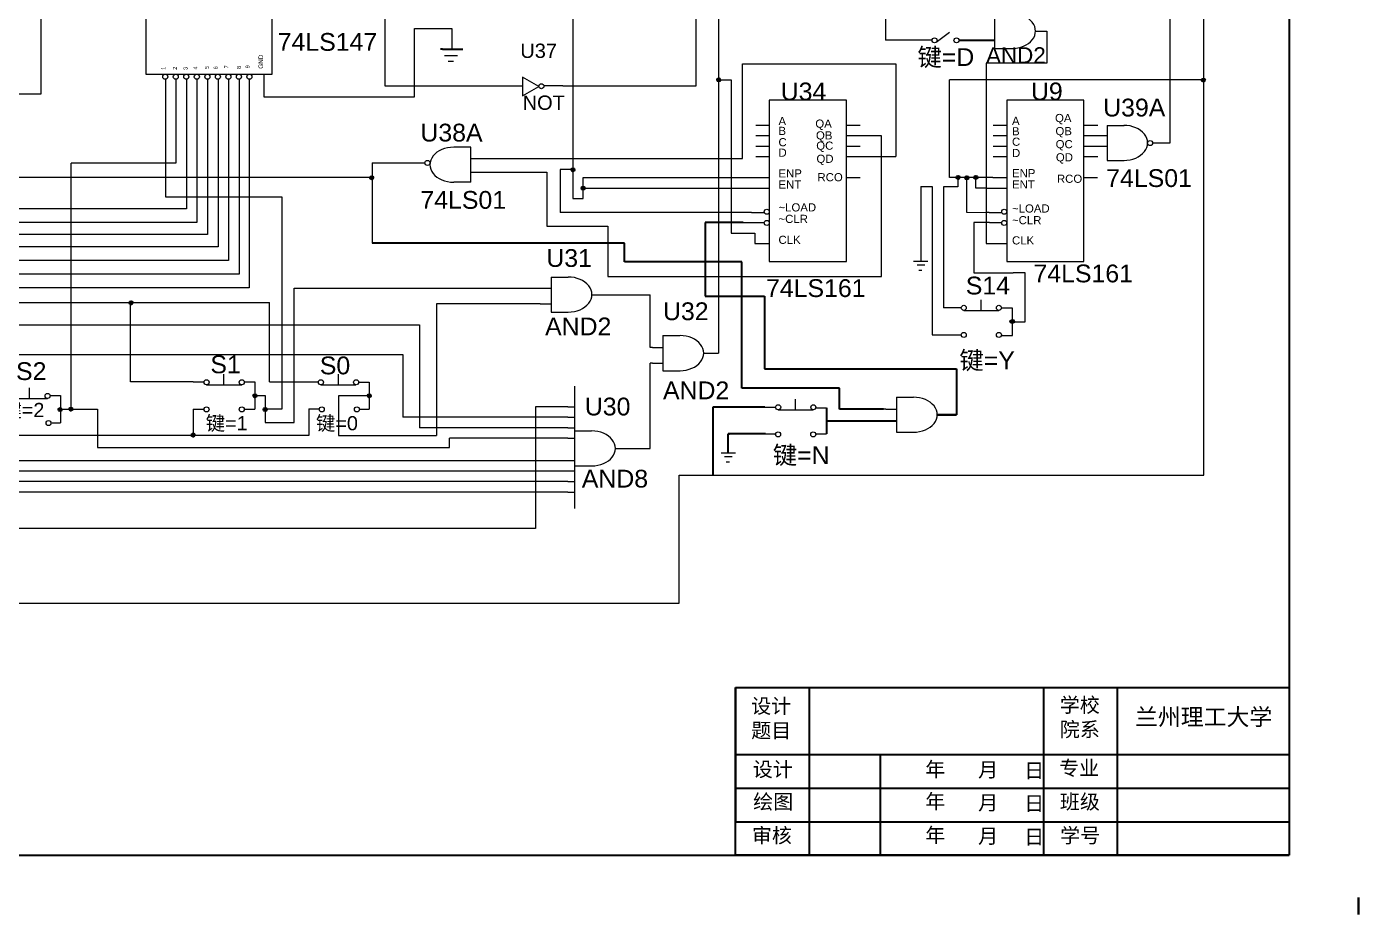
# Model space of a CAD drawing. Header units: millimetres. Extents: x 5948 to 13023, y 3837 to 8428.
# Drawn here: x 6211.2 to 6528.8, y 3836.8 to 4048.5 of the extents above; entities that cross this region are included whole.
import ezdxf

# ---------------------------------------------------------------- set-up
doc = ezdxf.new("R2010")
doc.units = ezdxf.units.MM
doc.styles.get("Standard").update_dxf_attribs({"font": 'arial.ttf'})
pattern_1 = [(0, (372.463, -214.426), (0, 6.985), [5.08, -1.905]), (90, (372.463, -214.426), (-6.985, 4e-16), [5.08, -1.905])]
pattern_2 = [(0, (389.078, -188.8114), (0, 6.985), [5.08, -1.905]), (90, (389.078, -188.8114), (-6.985, 4e-16), [5.08, -1.905])]
pattern_3 = [(0, (404.213, -220.281), (0, 6.985), [5.08, -1.905]), (90, (404.213, -220.281), (-6.985, 4e-16), [5.08, -1.905])]
pattern_4 = [(0, (418.69, -211.075), (0, 6.985), [5.08, -1.905]), (90, (418.69, -211.075), (-6.985, 4e-16), [5.08, -1.905])]
pattern_5 = [(0, (445.839, -211.184), (0, 6.985), [5.08, -1.905]), (90, (445.839, -211.184), (-6.985, 4e-16), [5.08, -1.905])]
pattern_6 = [(0, (421.143, -214.3285), (0, 6.985), [5.08, -1.905]), (90, (421.143, -214.3285), (-6.985, 4e-16), [5.08, -1.905])]
pattern_7 = [(0, (374.8345, -214.178), (0, 6.985), [5.08, -1.905]), (90, (374.8345, -214.178), (-6.985, 4e-16), [5.08, -1.905])]
pattern_8 = [(0, (529.3136, -135.626), (0, 6.985), [5.08, -1.905]), (90, (529.3136, -135.626), (-6.985, 4e-16), [5.08, -1.905])]
pattern_9 = [(0, (446.603, -159.07), (0, 6.985), [5.08, -1.905]), (90, (446.603, -159.07), (-6.985, 4e-16), [5.08, -1.905])]
pattern_10 = [(0, (494.514, -156.9726), (0, 6.985), [5.08, -1.905]), (90, (494.514, -156.9726), (-6.985, 4e-16), [5.08, -1.905])]
pattern_11 = [(0, (496.99, -161.643), (0, 6.985), [5.08, -1.905]), (90, (496.99, -161.643), (-6.985, 4e-16), [5.08, -1.905])]
pattern_12 = [(0, (586.42, -159.0386), (0, 6.985), [5.08, -1.905]), (90, (586.42, -159.0386), (-6.985, 4e-16), [5.08, -1.905])]
pattern_13 = [(0, (588.5944, -158.944), (0, 6.985), [5.08, -1.905]), (90, (588.5944, -158.944), (-6.985, 4e-16), [5.08, -1.905])]
pattern_14 = [(0, (590.579, -159.133), (0, 6.985), [5.08, -1.905]), (90, (590.579, -159.133), (-6.985, 4e-16), [5.08, -1.905])]
pattern_15 = [(0, (599.151, -193.384), (0, 6.985), [5.08, -1.905]), (90, (599.151, -193.384), (-6.985, 4e-16), [5.08, -1.905])]
pattern_16 = [(0, (644.883, -135.909), (0, 6.985), [5.08, -1.905]), (90, (644.883, -135.909), (-6.985, 4e-16), [5.08, -1.905])]

# ---------------------------------------------------------------- blocks, each defined once
blk = doc.blocks.new('*U175')
blk.add_circle((0, 0), 0.602)
blk = doc.blocks.new('*U176')
at = {"color": 0, "linetype": 'ByBlock', "lineweight": -2, "transparency": 16777216}
for p in [(0, 0), (2.508, 0), (5.016, 0), (7.524, 0), (10.032, 0), (12.54, 0), (15.048, 0), (17.556, 0), (20.064, 0)]:
    blk.add_blockref('*U175', p, dxfattribs=at)
blk = doc.blocks.new('*U177')
blk.add_line((0, 1.02), (0, -1.02))
blk = doc.blocks.new('*U178')
at = {"color": 0, "linetype": 'ByBlock', "lineweight": -2, "transparency": 16777216}
for p in [(0, 0), (2.508, 0), (5.016, 0), (7.524, 0)]:
    blk.add_blockref('*U177', p, dxfattribs=at)
blk = doc.blocks.new('*U179')
blk.add_line((0, 1.02), (0, -1.02))
blk = doc.blocks.new('*U180')
at = {"color": 0, "linetype": 'ByBlock', "lineweight": -2, "transparency": 16777216}
for p in [(0, 0), (2.508, 0), (5.016, 0), (7.524, 0)]:
    blk.add_blockref('*U179', p, dxfattribs=at)
blk = doc.blocks.new('*U187')
blk.add_line((-0.79, 0), (0.79, 0))
blk = doc.blocks.new('*U188')
at = {"color": 0, "linetype": 'ByBlock', "lineweight": -2, "transparency": 16777216}
for p in [(0, 7.524), (0, 5.016), (0, 2.508), (0, 0)]:
    blk.add_blockref('*U187', p, dxfattribs=at)
blk = doc.blocks.new('*U189')
blk.add_line((-0.79, 0), (0.79, 0))
blk = doc.blocks.new('*U190')
at = {"color": 0, "linetype": 'ByBlock', "lineweight": -2, "transparency": 16777216}
for p in [(0, 7.524), (0, 5.016), (0, 2.508), (0, 0)]:
    blk.add_blockref('*U189', p, dxfattribs=at)
blk = doc.blocks.new('*U191')
blk.add_line((-1.68, 0), (1.68, 0))
blk = doc.blocks.new('*U192')
at = {"color": 0, "linetype": 'ByBlock', "lineweight": -2, "transparency": 16777216}
for p in [(0, 7.524), (0, 5.016), (0, 2.508), (0, 0)]:
    blk.add_blockref('*U191', p, dxfattribs=at)
blk = doc.blocks.new('*U193')
blk.add_line((-1.68, 0), (1.68, 0))
blk = doc.blocks.new('*U194')
at = {"color": 0, "linetype": 'ByBlock', "lineweight": -2, "transparency": 16777216}
for p in [(0, 7.524), (0, 5.016), (0, 2.508), (0, 0)]:
    blk.add_blockref('*U193', p, dxfattribs=at)
blk = doc.blocks.new('*U195')
blk.add_line((-1.68, 0), (1.68, 0))
blk = doc.blocks.new('*U196')
at = {"color": 0, "linetype": 'ByBlock', "lineweight": -2, "transparency": 16777216}
for p in [(0, 7.524), (0, 5.016), (0, 2.508), (0, 0)]:
    blk.add_blockref('*U195', p, dxfattribs=at)
blk = doc.blocks.new('*U197')
blk.add_line((-1.68, 0), (1.68, 0))
blk = doc.blocks.new('*U198')
at = {"color": 0, "linetype": 'ByBlock', "lineweight": -2, "transparency": 16777216}
for p in [(0, 7.524), (0, 5.016), (0, 2.508), (0, 0)]:
    blk.add_blockref('*U197', p, dxfattribs=at)

msp = doc.modelspace()

# ---------------------------------------------------------------- hatches: boundary and pattern name
h = msp.add_hatch()
h.set_pattern_fill('ANGLE', color=256)
h.set_pattern_definition(pattern_8)
h.paths.add_polyline_path([(6376.63, 4035.95, 1), (6375.83, 4035.95, 1)])
h = msp.add_hatch()
h.set_pattern_fill('ANGLE', color=256)
h.set_pattern_definition(pattern_8)
h.paths.add_polyline_path([(6376.63, 4035.95, 1), (6375.83, 4035.95, 1)])
at = {"lineweight": 35}
h = msp.add_hatch(color=256, dxfattribs=at)
h.dxf.hatch_style = 1
h.paths.add_polyline_path([(6376.63, 4035.82, 1), (6375.83, 4035.82, 1)])
h = msp.add_hatch()
h.set_pattern_fill('ANGLE', color=256)
h.set_pattern_definition(pattern_16)
h.paths.add_polyline_path([(6492.2, 4035.67, 1), (6491.4, 4035.67, 1)])
h = msp.add_hatch()
h.set_pattern_fill('ANGLE', color=256)
h.set_pattern_definition(pattern_16)
h.paths.add_polyline_path([(6492.2, 4035.67, 1), (6491.4, 4035.67, 1)])
h = msp.add_hatch(color=256, dxfattribs=at)
h.dxf.hatch_style = 1
h.paths.add_polyline_path([(6492.21, 4035.78, 1), (6491.41, 4035.78, 1)])
h = msp.add_hatch()
h.set_pattern_fill('ANGLE', color=256)
h.set_pattern_definition(pattern_10)
h.paths.add_polyline_path([(6341.83, 4014.61, 1), (6341.03, 4014.61, 1)])
h = msp.add_hatch()
h.set_pattern_fill('ANGLE', color=256)
h.set_pattern_definition(pattern_10)
h.paths.add_polyline_path([(6341.83, 4014.61, 1), (6341.03, 4014.61, 1)])
h = msp.add_hatch(color=256, dxfattribs=at)
h.dxf.hatch_style = 1
h.paths.add_polyline_path([(6341.88, 4014.4, 1), (6341.08, 4014.4, 1)])
h = msp.add_hatch(color=256, dxfattribs=at)
h.dxf.hatch_style = 1
h.paths.add_polyline_path([(6293.89, 4012.49, 1), (6293.09, 4012.49, 1)])
h = msp.add_hatch()
h.set_pattern_fill('ANGLE', color=256)
h.set_pattern_definition(pattern_9)
h.paths.add_polyline_path([(6293.92, 4012.51, 1), (6293.12, 4012.51, 1)])
h = msp.add_hatch()
h.set_pattern_fill('ANGLE', color=256)
h.set_pattern_definition(pattern_9)
h.paths.add_polyline_path([(6293.92, 4012.51, 1), (6293.12, 4012.51, 1)])
h = msp.add_hatch(color=256, dxfattribs=at)
h.dxf.hatch_style = 1
h.paths.add_polyline_path([(6433.72, 4012.57, 1), (6432.92, 4012.57, 1)])
h = msp.add_hatch()
h.set_pattern_fill('ANGLE', color=256)
h.set_pattern_definition(pattern_12)
h.paths.add_polyline_path([(6433.74, 4012.54, 1), (6432.94, 4012.54, 1)])
h = msp.add_hatch()
h.set_pattern_fill('ANGLE', color=256)
h.set_pattern_definition(pattern_12)
h.paths.add_polyline_path([(6433.74, 4012.54, 1), (6432.94, 4012.54, 1)])
h = msp.add_hatch(color=256, dxfattribs=at)
h.dxf.hatch_style = 1
h.paths.add_polyline_path([(6435.81, 4012.48, 1), (6435.01, 4012.48, 1)])
h = msp.add_hatch()
h.set_pattern_fill('ANGLE', color=256)
h.set_pattern_definition(pattern_13)
h.paths.add_polyline_path([(6435.91, 4012.64, 1), (6435.11, 4012.64, 1)])
h = msp.add_hatch()
h.set_pattern_fill('ANGLE', color=256)
h.set_pattern_definition(pattern_13)
h.paths.add_polyline_path([(6435.91, 4012.64, 1), (6435.11, 4012.64, 1)])
h = msp.add_hatch()
h.set_pattern_fill('ANGLE', color=256)
h.set_pattern_definition(pattern_14)
h.paths.add_polyline_path([(6437.9, 4012.45, 1), (6437.1, 4012.45, 1)])
h = msp.add_hatch()
h.set_pattern_fill('ANGLE', color=256)
h.set_pattern_definition(pattern_14)
h.paths.add_polyline_path([(6437.9, 4012.45, 1), (6437.1, 4012.45, 1)])
h = msp.add_hatch(color=256, dxfattribs=at)
h.dxf.hatch_style = 1
h.paths.add_polyline_path([(6437.95, 4012.57, 1), (6437.15, 4012.57, 1)])
h = msp.add_hatch(color=256, dxfattribs=at)
h.dxf.hatch_style = 1
h.paths.add_polyline_path([(6344.3, 4010.01, 1), (6343.5, 4010.01, 1)])
h = msp.add_hatch()
h.set_pattern_fill('ANGLE', color=256)
h.set_pattern_definition(pattern_11)
h.paths.add_polyline_path([(6344.31, 4009.94, 1), (6343.51, 4009.94, 1)])
h = msp.add_hatch()
h.set_pattern_fill('ANGLE', color=256)
h.set_pattern_definition(pattern_11)
h.paths.add_polyline_path([(6344.31, 4009.94, 1), (6343.51, 4009.94, 1)])
h = msp.add_hatch()
h.set_pattern_fill('ANGLE', color=256)
h.set_pattern_definition(pattern_2)
h.paths.add_polyline_path([(6236.39, 3982.77, 1), (6235.59, 3982.77, 1)])
h = msp.add_hatch()
h.set_pattern_fill('ANGLE', color=256)
h.set_pattern_definition(pattern_2)
h.paths.add_polyline_path([(6236.39, 3982.77, 1), (6235.59, 3982.77, 1)])
h = msp.add_hatch(color=256, dxfattribs=at)
h.dxf.hatch_style = 1
h.paths.add_polyline_path([(6236.49, 3982.68, 1), (6235.69, 3982.68, 1)])
h = msp.add_hatch()
h.set_pattern_fill('ANGLE', color=256)
h.set_pattern_definition(pattern_15)
h.paths.add_polyline_path([(6446.47, 3978.2, 1), (6445.67, 3978.2, 1)])
h = msp.add_hatch()
h.set_pattern_fill('ANGLE', color=256)
h.set_pattern_definition(pattern_15)
h.paths.add_polyline_path([(6446.47, 3978.2, 1), (6445.67, 3978.2, 1)])
h = msp.add_hatch(color=256, dxfattribs=at)
h.dxf.hatch_style = 1
h.paths.add_polyline_path([(6446.72, 3978.24, 1), (6445.92, 3978.24, 1)])
h = msp.add_hatch()
h.set_pattern_fill('ANGLE', color=256)
h.set_pattern_definition(pattern_4)
h.paths.add_polyline_path([(6266.01, 3960.5, 1), (6265.21, 3960.5, 1)])
h = msp.add_hatch()
h.set_pattern_fill('ANGLE', color=256)
h.set_pattern_definition(pattern_4)
h.paths.add_polyline_path([(6266.01, 3960.5, 1), (6265.21, 3960.5, 1)])
h = msp.add_hatch(color=256, dxfattribs=at)
h.dxf.hatch_style = 1
h.paths.add_polyline_path([(6266.02, 3960.5, 1), (6265.22, 3960.5, 1)])
h = msp.add_hatch()
h.set_pattern_fill('ANGLE', color=256)
h.set_pattern_definition(pattern_5)
h.paths.add_polyline_path([(6293.16, 3960.39, 1), (6292.36, 3960.39, 1)])
h = msp.add_hatch()
h.set_pattern_fill('ANGLE', color=256)
h.set_pattern_definition(pattern_5)
h.paths.add_polyline_path([(6293.16, 3960.39, 1), (6292.36, 3960.39, 1)])
h = msp.add_hatch(color=256, dxfattribs=at)
h.dxf.hatch_style = 1
h.paths.add_polyline_path([(6293.29, 3960.49, 1), (6292.49, 3960.49, 1)])
h = msp.add_hatch(color=256, dxfattribs=at)
h.dxf.hatch_style = 1
h.paths.add_polyline_path([(6219.56, 3957.2, 1), (6218.76, 3957.2, 1)])
h = msp.add_hatch()
h.set_pattern_fill('ANGLE', color=256)
h.set_pattern_definition(pattern_1)
h.paths.add_polyline_path([(6219.78, 3957.15, 1), (6218.98, 3957.15, 1)])
h = msp.add_hatch()
h.set_pattern_fill('ANGLE', color=256)
h.set_pattern_definition(pattern_1)
h.paths.add_polyline_path([(6219.78, 3957.15, 1), (6218.98, 3957.15, 1)])
h = msp.add_hatch()
h.set_pattern_fill('ANGLE', color=256)
h.set_pattern_definition(pattern_7)
h.paths.add_polyline_path([(6222.15, 3957.4, 1), (6221.35, 3957.4, 1)])
h = msp.add_hatch()
h.set_pattern_fill('ANGLE', color=256)
h.set_pattern_definition(pattern_7)
h.paths.add_polyline_path([(6222.15, 3957.4, 1), (6221.35, 3957.4, 1)])
h = msp.add_hatch(color=256, dxfattribs=at)
h.dxf.hatch_style = 1
h.paths.add_polyline_path([(6222.15, 3957.32, 1), (6221.35, 3957.32, 1)])
h = msp.add_hatch()
h.set_pattern_fill('ANGLE', color=256)
h.set_pattern_definition(pattern_6)
h.paths.add_polyline_path([(6268.46, 3957.25, 1), (6267.66, 3957.25, 1)])
h = msp.add_hatch()
h.set_pattern_fill('ANGLE', color=256)
h.set_pattern_definition(pattern_6)
h.paths.add_polyline_path([(6268.46, 3957.25, 1), (6267.66, 3957.25, 1)])
h = msp.add_hatch(color=256, dxfattribs=at)
h.dxf.hatch_style = 1
h.paths.add_polyline_path([(6268.48, 3957.22, 1), (6267.68, 3957.22, 1)])
h = msp.add_hatch(color=256, dxfattribs=at)
h.dxf.hatch_style = 1
h.paths.add_polyline_path([(6251.28, 3951.14, 1), (6250.48, 3951.14, 1)])
h = msp.add_hatch()
h.set_pattern_fill('ANGLE', color=256)
h.set_pattern_definition(pattern_3)
h.paths.add_polyline_path([(6251.53, 3951.3, 1), (6250.73, 3951.3, 1)])
h = msp.add_hatch()
h.set_pattern_fill('ANGLE', color=256)
h.set_pattern_definition(pattern_3)
h.paths.add_polyline_path([(6251.53, 3951.3, 1), (6250.73, 3951.3, 1)])

# ---------------------------------------------------------------- linework, layer by layer
for p, q in [((6512.27, 4250.91), (6512.27, 3850.91)), ((6310.38, 4043.16), (6309.93, 4043.16)), ((6310.38, 4043.16), (6314.6, 4043.16)), ((6314.6, 4043.16), (6315.18, 4043.16)), ((6433.54, 4045.27), (6442.04, 4045.27)), ((6382.1, 4001.84), (6372.97, 4001.84)), ((6372.97, 4001.84), (6372.97, 3984.26)), ((6353.77, 3996.88), (6293.62, 3996.86)), ((6353.77, 3992.47), (6353.77, 3996.88)), ((6381.74, 3992.47), (6353.77, 3992.47)), ((6381.74, 3962.33), (6381.74, 3992.47)), ((6372.97, 3984.26), (6387.13, 3984.26)), ((6387.13, 3984.26), (6387.13, 3966.95)), ((6387.13, 3966.95), (6432.91, 3966.95)), ((6432.91, 3966.95), (6432.91, 3955.98)), ((6405.03, 3962.33), (6381.74, 3962.33)), ((6405.03, 3957.31), (6405.03, 3962.33)), ((6387.22, 3957.75), (6374.81, 3957.75)), ((6374.81, 3957.75), (6374.81, 3941.56)), ((6401.94, 3957.65), (6401.94, 3951.44)), ((6415.55, 3957.31), (6405.03, 3957.31)), ((6415.55, 3957.31), (6415.55, 3957.31)), ((6401.94, 3954.52), (6415.54, 3954.52)), ((6415.54, 3954.52), (6418.61, 3954.52)), ((6428.35, 3955.98), (6432.91, 3955.98)), ((6432.91, 3955.98), (6428.35, 3955.98)), ((6378.77, 3951.44), (6378.48, 3951.44)), ((6378.48, 3951.44), (6378.77, 3951.44)), ((6378.77, 3951.44), (6378.48, 3951.44)), ((6378.48, 3946.87), (6378.48, 3951.44)), ((6387.43, 3951.44), (6378.77, 3951.44)), ((6401.94, 3951.44), (6401.94, 3951.44)), ((6380.27, 3850.91), (6380.27, 3890.91)), ((6380.27, 3890.91), (6512.27, 3890.91)), ((6380.27, 3890.91), (6380.27, 3874.91)), ((6380.27, 3890.91), (6397.77, 3890.91)), ((6397.77, 3890.91), (6397.77, 3850.91)), ((6453.77, 3850.91), (6453.77, 3890.91)), ((6453.77, 3890.91), (6471.27, 3890.91)), ((6471.27, 3890.91), (6471.27, 3850.91)), ((6380.27, 3874.91), (6512.27, 3874.91)), ((6380.27, 3874.91), (6380.27, 3866.91)), ((6397.77, 3874.91), (6414.77, 3874.91)), ((6414.77, 3874.91), (6414.77, 3850.91)), ((6380.27, 3866.91), (6512.27, 3866.91)), ((6380.27, 3866.91), (6380.27, 3858.91)), ((6380.27, 3858.91), (6512.27, 3858.91)), ((5948.27, 3850.91), (6512.27, 3850.91)), ((6512.27, 3850.91), (6380.27, 3850.91)), ((6414.77, 3850.91), (6453.77, 3850.91)), ((6512.27, 3850.91), (6499.07, 3850.91)), ((6499.07, 3850.91), (6512.27, 3850.91)), ((6528.77, 3836.81), (6528.77, 3840.81)), ((6528.77, 3840.81), (6528.77, 3836.81)), ((6528.77, 3836.81), (6528.77, 3840.81)), ((6528.77, 3840.81), (6528.77, 3836.81)), ((6528.77, 3836.81), (6528.77, 3840.81)), ((6528.77, 3840.81), (6528.77, 3836.81))]:
    msp.add_line(p, q, dxfattribs=at)
for p, q in [((6376.16, 4102.53), (6376.16, 3970.66)), ((6214.68, 4032.53), (6214.68, 4087.5)), ((6491.89, 4035.88), (6491.89, 4080.04)), ((6341.44, 4069.87), (6341.44, 4047.49)), ((6370.82, 4034.45), (6370.82, 4062.11)), ((6416, 4062.98), (6416, 4045.27)), ((6296.64, 4059.44), (6296.64, 4034.45)), ((6483.81, 4056.02), (6483.81, 4020.76)), ((6442.04, 4051.67), (6442.04, 4043.31)), ((6303.68, 4043.62), (6303.68, 4048.07)), ((6303.68, 4048.07), (6312.63, 4048.07)), ((6312.63, 4048.07), (6312.63, 4048.07)), ((6312.63, 4048.07), (6312.63, 4043.17)), ((6341.44, 4047.49), (6341.44, 4007.51)), ((6428.09, 4044.8), (6431.26, 4047.24)), ((6451.78, 4047.49), (6454.48, 4047.49)), ((6454.48, 4047.49), (6454.48, 4039.8)), ((6303.68, 4031.76), (6303.68, 4043.62)), ((6424.41, 4045.27), (6416, 4045.27)), ((6427.12, 4045.27), (6424.41, 4045.27)), ((6442.04, 4043.31), (6446.09, 4043.31)), ((6310.86, 4041.64), (6313.96, 4041.64)), ((6311.7, 4040.31), (6312.98, 4040.31)), ((6381.92, 4017.06), (6381.92, 4039.68)), ((6381.92, 4039.68), (6418.45, 4039.68)), ((6418.45, 4039.68), (6418.45, 4017.54)), ((6454.48, 4039.8), (6439.98, 4039.8)), ((6439.98, 4039.8), (6439.98, 3996.79)), ((6267.73, 4036.97), (6267.73, 4033.12)), ((6244.34, 4035.99), (6244.34, 4033.48)), ((6244.34, 4033.48), (6244.34, 4007.97)), ((6246.8, 4033.96), (6246.8, 4015.94)), ((6249.3, 4033.96), (6249.3, 4005.07)), ((6251.81, 4033.96), (6251.81, 4001.86)), ((6254.33, 4033.94), (6254.33, 3998.94)), ((6256.84, 4033.94), (6256.84, 3995.98)), ((6259.35, 4033.94), (6259.35, 3992.73)), ((6261.86, 4033.94), (6261.86, 3989.5)), ((6264.28, 4035.89), (6264.28, 4033.63)), ((6264.28, 4033.63), (6264.28, 4031.76)), ((6296.64, 4034.45), (6329.48, 4034.45)), ((6339.06, 4034.45), (6334.53, 4034.45)), ((6339.06, 4034.45), (6365.18, 4034.45)), ((6365.18, 4034.45), (6370.82, 4034.45)), ((6376.16, 4035.82), (6379.18, 4035.82)), ((6379.18, 4035.82), (6379.18, 3999.29)), ((6431.27, 4018.3), (6431.27, 4035.88)), ((6431.34, 4035.88), (6431.27, 4035.88)), ((6491.89, 4035.88), (6431.34, 4035.88)), ((6491.89, 3941.56), (6491.89, 4035.88)), ((6191.85, 4032.53), (6214.68, 4032.53)), ((6264.28, 4032.7), (6264.28, 3986.25)), ((6267.73, 4033.12), (6267.73, 4031.76)), ((6267.73, 4031.76), (6303.68, 4031.76)), ((6468.87, 4024.99), (6468.87, 4016.63)), ((6468.87, 4024.99), (6472.92, 4024.99)), ((6415.09, 4022.53), (6409.99, 4022.53)), ((6415.09, 3988.91), (6415.09, 4022.53)), ((6466.62, 4022.55), (6468.87, 4022.55)), ((6483.81, 4020.76), (6479.7, 4020.78)), ((6317.11, 4019.79), (6313.06, 4019.79)), ((6317.11, 4011.43), (6317.11, 4019.79)), ((6409.99, 4017.54), (6418.45, 4017.54)), ((6431.27, 4012.53), (6431.27, 4018.3)), ((6466.62, 4020.05), (6468.87, 4020.05)), ((6221.79, 3957.28), (6221.79, 4015.94)), ((6246.8, 4015.94), (6221.79, 4015.94)), ((6293.62, 4016.02), (6293.62, 3999.18)), ((6293.62, 4016.02), (6306.12, 4016.02)), ((6317.28, 4017.06), (6319.79, 4017.06)), ((6319.79, 4017.06), (6376.42, 4017.06)), ((6341.44, 4014.49), (6338.46, 4014.49)), ((6338.46, 4014.49), (6338.46, 4004.38)), ((6376.42, 4017.06), (6381.92, 4017.06)), ((6468.87, 4016.63), (6472.92, 4016.63)), ((6203.87, 4012.6), (6249.3, 4012.6)), ((6249.3, 4012.6), (6293.62, 4012.6)), ((6317.11, 4011.43), (6313.06, 4011.43)), ((6317.28, 4013.85), (6319.79, 4013.85)), ((6319.79, 4013.85), (6335.22, 4013.85)), ((6335.22, 4013.85), (6335.22, 4000.94)), ((6343.95, 4007.51), (6343.95, 4012.53)), ((6343.95, 4012.53), (6375.37, 4012.53)), ((6375.37, 4012.53), (6384.35, 4012.53)), ((6384.35, 4012.53), (6384.94, 4012.53)), ((6384.94, 4012.53), (6388.29, 4012.53)), ((6406.62, 4012.53), (6409.96, 4012.53)), ((6433.68, 4012.53), (6431.27, 4012.53)), ((6433.26, 4012.53), (6433.26, 4010.36)), ((6441.57, 4012.53), (6433.68, 4012.53)), ((6435.36, 4012.53), (6435.36, 4004.26)), ((6437.59, 4010.02), (6437.59, 4012.53)), ((6439.98, 4013.94), (6439.98, 4010.02)), ((6441.57, 4012.53), (6444.92, 4012.53)), ((6463.25, 4012.53), (6466.59, 4012.53)), ((6244.34, 4007.97), (6272.03, 4007.97)), ((6272.03, 4007.97), (6272.03, 3957.3)), ((6343.95, 4010.02), (6376.38, 4010.02)), ((6376.38, 4010.02), (6384.12, 4010.02)), ((6384.12, 4010.02), (6384.94, 4010.02)), ((6384.94, 4010.02), (6388.29, 4010.02)), ((6424.41, 4010.39), (6427.14, 4010.39)), ((6424.41, 4010.39), (6424.41, 3992.61)), ((6427.14, 4010.39), (6427.14, 3986.81)), ((6433.26, 4010.36), (6429.87, 4010.36)), ((6429.87, 4010.36), (6429.87, 3989.37)), ((6439.98, 4010.02), (6437.59, 4010.02)), ((6439.98, 4010.02), (6441.57, 4010.02)), ((6441.57, 4010.02), (6444.92, 4010.02)), ((6236.88, 4005.07), (6188.3, 4005.07)), ((6249.3, 4005.07), (6236.88, 4005.07)), ((6341.44, 4007.51), (6343.95, 4007.51)), ((6251.81, 4001.86), (6160.91, 4001.86)), ((6338.46, 4004.38), (6338.46, 4004.22)), ((6384.08, 4004.22), (6338.46, 4004.22)), ((6382.1, 4001.84), (6384.15, 4001.84)), ((6384.08, 4004.22), (6387.1, 4004.22)), ((6384.15, 4001.84), (6387.09, 4001.84)), ((6435.36, 4004.26), (6440.71, 4004.22)), ((6440.78, 4001.84), (6437.11, 4001.84)), ((6437.11, 4001.84), (6437.11, 3989.82)), ((6440.71, 4004.22), (6439.98, 4004.22)), ((6440.71, 4004.22), (6443.74, 4004.22)), ((6440.78, 4001.84), (6443.72, 4001.84)), ((6254.33, 3998.94), (6135.62, 3998.94)), ((6293.62, 3999.18), (6293.62, 3996.86)), ((6335.22, 4000.94), (6349.81, 4000.94)), ((6349.81, 4000.94), (6349.81, 3996.86)), ((6379.18, 3999.29), (6384.88, 3999.29)), ((6384.88, 3999.29), (6384.87, 3996.79)), ((6256.84, 3995.98), (6126.9, 3995.98)), ((6349.81, 3996.86), (6349.81, 3988.91)), ((6384.87, 3996.79), (6388.24, 3996.79)), ((6439.98, 3996.79), (6441.5, 3996.79)), ((6441.5, 3996.79), (6444.87, 3996.79)), ((6259.35, 3992.73), (6076.77, 3992.73)), ((6422.7, 3992.6), (6426.11, 3992.6)), ((6261.86, 3989.5), (6050.14, 3989.5)), ((6336.25, 3988.82), (6336.25, 3980.46)), ((6336.25, 3988.82), (6340.3, 3988.82)), ((6349.81, 3988.91), (6415.09, 3988.91)), ((6423.53, 3991.71), (6425.38, 3991.71)), ((6423.92, 3990.48), (6424.68, 3990.48)), ((6429.87, 3989.37), (6429.87, 3981.47)), ((6437.11, 3989.82), (6446.48, 3989.82)), ((6449.29, 3989.82), (6446.48, 3989.82)), ((6449.29, 3978.16), (6449.29, 3989.82)), ((6264.28, 3986.25), (6018.41, 3986.25)), ((6275.01, 3954.09), (6275.01, 3986.15)), ((6275.01, 3986.15), (6333.66, 3986.15)), ((6333.66, 3986.15), (6333.74, 3986.15)), ((6333.74, 3986.15), (6336.24, 3986.15)), ((6427.14, 3986.81), (6427.14, 3975.04)), ((6021.51, 3982.75), (6250.11, 3982.75)), ((6235.95, 3963.79), (6235.95, 3982.75)), ((6250.11, 3982.75), (6268.67, 3982.75)), ((6268.26, 3982.75), (6269.09, 3982.75)), ((6269.09, 3963.79), (6269.09, 3982.75)), ((6333.62, 3982.46), (6308.95, 3982.46)), ((6308.95, 3982.46), (6308.95, 3951.03)), ((6333.62, 3982.46), (6336.13, 3982.46)), ((6345.99, 3984.57), (6348.5, 3984.57)), ((6348.5, 3984.57), (6359.88, 3984.57)), ((6359.88, 3971.99), (6359.88, 3984.57)), ((6438.71, 3983.37), (6438.71, 3980.87)), ((6336.25, 3980.46), (6340.3, 3980.46)), ((6434.07, 3981.47), (6429.87, 3981.47)), ((6434.68, 3980.87), (6443.04, 3980.87)), ((6443.68, 3981.44), (6446.19, 3981.44)), ((6446.19, 3981.44), (6446.19, 3974.88)), ((6081.04, 3977.45), (6298.09, 3977.45)), ((6298.09, 3977.45), (6304.92, 3977.45)), ((6304.92, 3977.45), (6304.92, 3952.86)), ((6446.19, 3978.16), (6449.29, 3978.16)), ((6362.93, 3974.84), (6362.93, 3966.48)), ((6362.93, 3974.84), (6366.98, 3974.84)), ((6427.14, 3975.04), (6434.06, 3975.01)), ((6443.8, 3974.88), (6446.31, 3974.88)), ((6050.14, 3970.35), (6291.45, 3970.35)), ((6291.45, 3970.35), (6300.94, 3970.35)), ((6300.94, 3970.35), (6300.94, 3956.65)), ((6360.42, 3971.99), (6359.88, 3971.99)), ((6360.42, 3971.99), (6362.92, 3971.99)), ((6372.67, 3970.66), (6376.16, 3970.66)), ((6359.88, 3947.94), (6359.88, 3968.31)), ((6360.42, 3968.31), (6359.88, 3968.31)), ((6360.42, 3968.31), (6362.92, 3968.31)), ((6250.94, 3963.79), (6235.95, 3963.79)), ((6250.94, 3963.79), (6253.45, 3963.79)), ((6258.15, 3965.63), (6258.15, 3963.12)), ((6263.09, 3963.79), (6265.6, 3963.79)), ((6265.6, 3963.79), (6265.6, 3957.28)), ((6269.09, 3963.79), (6278.27, 3963.79)), ((6278.26, 3963.79), (6280.76, 3963.79)), ((6285.45, 3965.63), (6285.45, 3963.12)), ((6290.36, 3963.73), (6292.87, 3963.73)), ((6292.87, 3963.73), (6292.87, 3957.28)), ((6362.93, 3966.48), (6366.98, 3966.48)), ((6211.83, 3962.41), (6211.83, 3959.9)), ((6216.76, 3960.53), (6219.27, 3960.53)), ((6219.27, 3960.53), (6219.27, 3954.02)), ((6221.79, 3957.28), (6221.79, 3963.03)), ((6254.12, 3963.12), (6262.48, 3963.12)), ((6265.6, 3960.53), (6268.1, 3960.53)), ((6268.1, 3960.53), (6268.1, 3954.09)), ((6281.38, 3963.12), (6289.74, 3963.12)), ((6292.87, 3960.5), (6285.53, 3960.5)), ((6285.53, 3960.5), (6285.53, 3952.17)), ((6341.86, 3962.79), (6341.86, 3933.63)), ((6207.81, 3959.86), (6216.17, 3959.86)), ((6219.27, 3957.28), (6219.27, 3957.28)), ((6219.27, 3957.28), (6228.11, 3957.28)), ((6228.11, 3957.28), (6228.11, 3948.13)), ((6250.9, 3957.28), (6253.41, 3957.28)), ((6250.9, 3957.28), (6250.9, 3951.03)), ((6263.15, 3957.28), (6265.6, 3957.28)), ((6272.03, 3957.3), (6268.1, 3957.3)), ((6278.49, 3957.35), (6280.99, 3957.35)), ((6278.49, 3957.35), (6278.49, 3953.99)), ((6290.57, 3957.28), (6292.87, 3957.28)), ((6340.29, 3957.87), (6332.55, 3957.87)), ((6332.55, 3957.87), (6332.55, 3928.85)), ((6387.22, 3957.75), (6389.73, 3957.75)), ((6390.41, 3957.15), (6398.77, 3957.15)), ((6394.45, 3959.65), (6394.45, 3957.15)), ((6399.43, 3957.65), (6401.94, 3957.65)), ((6416.09, 3957.31), (6415.55, 3957.31)), ((6416.09, 3957.31), (6418.6, 3957.31)), ((6418.61, 3960.16), (6418.61, 3951.8)), ((6418.61, 3960.16), (6422.65, 3960.16)), ((6217.04, 3954.02), (6219.27, 3954.02)), ((6268.1, 3954.09), (6275.01, 3954.09)), ((6278.49, 3953.99), (6278.49, 3951.03)), ((6300.94, 3956.65), (6300.94, 3955.37)), ((6340.29, 3955.37), (6300.94, 3955.37)), ((6278.49, 3951.03), (6017.12, 3951.03)), ((6285.53, 3952.17), (6285.53, 3951.03)), ((6285.53, 3951.03), (6308.95, 3951.03)), ((6340.29, 3952.86), (6304.92, 3952.86)), ((6341.85, 3952.12), (6341.85, 3943.76)), ((6341.85, 3952.12), (6345.9, 3952.12)), ((6387.43, 3951.44), (6389.94, 3951.44)), ((6399.43, 3951.44), (6401.94, 3951.44)), ((6418.61, 3951.8), (6422.65, 3951.8)), ((6228.11, 3948.13), (6312.01, 3948.13)), ((6312.01, 3948.13), (6312.01, 3950.35)), ((6340.29, 3950.35), (6312.01, 3950.35)), ((6351.59, 3947.94), (6359.88, 3947.94)), ((6199.68, 3945.07), (6340.29, 3945.07)), ((6376.8, 3946.87), (6380.21, 3946.87)), ((6377.63, 3945.98), (6379.48, 3945.98)), ((6378.01, 3944.75), (6378.78, 3944.75)), ((6340.29, 3942.55), (6162.81, 3942.55)), ((6341.85, 3943.76), (6345.9, 3943.76)), ((6366.77, 3911.01), (6366.77, 3941.56)), ((6366.77, 3941.56), (6491.89, 3941.56)), ((6340.29, 3940.05), (6133.02, 3940.05)), ((6340.29, 3937.54), (6103.96, 3937.54)), ((6332.55, 3928.85), (6010.07, 3928.85)), ((6179.96, 3911.01), (6366.77, 3911.01))]:
    msp.add_line(p, q)
for points in [[(6239.61, 4037.19), (6269.71, 4037.19), (6269.71, 4056.19), (6239.61, 4056.19)], [(6333.33, 4034.27), (6329.48, 4036.5), (6329.48, 4032.05)], [(6406.68, 4030.96), (6388.29, 4030.96), (6388.29, 3992.51), (6406.68, 3992.51)], [(6463.31, 4030.96), (6444.92, 4030.96), (6444.92, 3992.51), (6463.31, 3992.51)]]:
    msp.add_lwpolyline(points, close=True)
for centre, radius in [((6427.73, 4045.27), 0.602), ((6432.94, 4045.27), 0.602), ((6333.94, 4034.33), 0.602), ((6376.23, 4035.95), 0.4), ((6376.23, 4035.95), 0.4), ((6479.1, 4020.78), 0.602), ((6306.76, 4016.04), 0.602), ((6387.68, 4004.38), 0.602), ((6444.32, 4004.38), 0.602), ((6387.68, 4001.72), 0.602), ((6444.32, 4001.72), 0.602), ((6434.68, 3981.47), 0.602), ((6443.06, 3981.47), 0.602), ((6446.07, 3978.2), 0.4), ((6446.07, 3978.2), 0.4), ((6434.66, 3975.01), 0.602), ((6443.05, 3975.01), 0.602), ((6254.12, 3963.72), 0.602), ((6262.5, 3963.72), 0.602), ((6281.38, 3963.72), 0.602), ((6289.77, 3963.72), 0.602), ((6216.19, 3960.47), 0.602), ((6254.1, 3957.26), 0.602), ((6262.49, 3957.26), 0.602), ((6281.58, 3957.26), 0.602), ((6289.97, 3957.26), 0.602), ((6390.41, 3957.75), 0.602), ((6398.8, 3957.75), 0.602), ((6216.42, 3954), 0.602), ((6390.4, 3951.29), 0.602), ((6398.78, 3951.29), 0.602)]:
    msp.add_circle(centre, radius)
for centre in [(6376.23, 4035.82), (6491.81, 4035.78), (6341.48, 4014.4), (6293.49, 4012.49), (6433.32, 4012.57), (6435.41, 4012.48), (6437.55, 4012.57), (6343.9, 4010.01), (6236.09, 3982.68), (6446.32, 3978.24), (6265.62, 3960.5), (6292.89, 3960.49), (6219.16, 3957.2), (6221.75, 3957.32), (6268.08, 3957.22), (6250.88, 3951.14)]:
    msp.add_circle(centre, 0.4, dxfattribs=at)
for centre, major_axis in [((6446.12, 4047.49), (-5.66, 0)), ((6472.84, 4020.81), (-5.66, 0)), ((6313.04, 4015.61), (5.66, 0)), ((6340.33, 3984.64), (-5.66, 0)), ((6367.01, 3970.66), (-5.66, 0)), ((6422.68, 3955.98), (-5.66, 0)), ((6345.93, 3947.94), (-5.66, 0))]:
    msp.add_ellipse(centre, major_axis=major_axis, ratio=0.737894, start_param=1.570796, end_param=4.712389)

# ---------------------------------------------------------------- block references
for name, p in [('*U176', (6244.26, 4036.59)), ('*U180', (6254.33, 4034.97)), ('*U192', (6386.74, 4017.54)), ('*U194', (6408.3, 4017.54)), ('*U196', (6443.38, 4017.54)), ('*U198', (6464.93, 4017.54)), ('*U188', (6341.07, 3950.35)), ('*U190', (6341.07, 3937.54))]:
    msp.add_blockref(name, p)
at = {"rotation": 359.9915966171749}
msp.add_blockref('*U178', (6246.8, 4034.98), dxfattribs=at)

# ---------------------------------------------------------------- texts
at = {"lineweight": 35}
for s, height, p in [('74LS147', 4.243, (6271.07, 4042.77)), ('U37', 3.416, (6328.92, 4041.07)), ('键=D', 4.243, (6423.65, 4039.15)), ('AND2', 3.825, (6439.98, 4039.8)), ('U34', 4.243, (6391.02, 4030.96)), ('U9', 4.243, (6450.7, 4030.96)), ('NOT', 3.416, (6329.48, 4028.69)), ('U39A', 4.243, (6467.92, 4027.11)), ('A', 1.94, (6390.49, 4025.05)), ('A', 1.94, (6446.18, 4025.1)), ('QA', 1.943, (6456.44, 4025.77)), ('U38A', 4.243, (6305.1, 4021.14)), ('B', 1.94, (6390.49, 4022.7)), ('QA', 1.943, (6399.28, 4024.43)), ('B', 1.94, (6446.18, 4022.61)), ('QB', 1.943, (6456.54, 4022.65)), ('C', 1.94, (6390.49, 4020)), ('QB', 1.943, (6399.43, 4021.63)), ('QC', 1.943, (6399.5, 4019.18)), ('C', 1.94, (6446.18, 4020.12)), ('QC', 1.943, (6456.59, 4019.53)), ('D', 1.94, (6390.49, 4017.51)), ('QD', 1.943, (6399.55, 4016.05)), ('D', 1.94, (6446.18, 4017.43)), ('QD', 1.943, (6456.64, 4016.4)), ('ENP', 1.943, (6390.49, 4012.56)), ('ENP', 1.943, (6446.18, 4012.62)), ('74LS01', 4.243, (6468.64, 4010.29)), ('ENT', 1.943, (6390.49, 4009.91)), ('RCO', 1.943, (6399.79, 4011.65)), ('ENT', 1.943, (6446.18, 4009.95)), ('RCO', 1.943, (6456.89, 4011.29)), ('74LS01', 4.243, (6305.1, 4005.09)), ('~LOAD', 1.943, (6390.49, 4004.46)), ('~LOAD', 1.943, (6446.18, 4004.2)), ('~CLR', 1.943, (6390.49, 4001.71)), ('~CLR', 1.943, (6446.18, 4001.41)), ('CLK', 1.943, (6390.49, 3996.72)), ('CLK', 1.943, (6446.18, 3996.59)), ('U31', 4.243, (6335.13, 3991.23)), ('S14', 4.243, (6435.16, 3984.66)), ('74LS161', 4.243, (6451.3, 3987.55)), ('74LS161', 4.243, (6387.52, 3984.05)), ('U32', 4.243, (6362.95, 3978.53)), ('AND2', 4.243, (6334.83, 3974.91)), ('S1', 4.243, (6255.01, 3965.87)), ('S0', 4.243, (6281.11, 3965.61)), ('键=Y', 4.243, (6433.65, 3966.84)), ('S2', 4.243, (6208.67, 3964.25)), ('AND2', 4.243, (6362.95, 3959.67)), ('键=2', 3.381, (6205.43, 3955.42)), ('U30', 4.243, (6344.31, 3955.81)), ('键=1', 3.381, (6253.91, 3952.27)), ('键=0', 3.381, (6280.2, 3952.26)), ('键=N', 4.243, (6389.15, 3944.23)), ('AND8', 4.243, (6343.59, 3938.61))]:
    msp.add_text(s, height=height, dxfattribs=at).set_placement(p)
for s, height, p in [('GND', 1.095, (6267.58, 4038.48)), ('1', 0.946, (6244.26, 4038.23)), ('2', 0.946, (6247.03, 4038.24)), ('3', 0.946, (6249.56, 4038.21)), ('4', 0.946, (6251.9, 4038.3)), ('5', 0.946, (6254.66, 4038.42)), ('6', 0.946, (6256.73, 4038.34)), ('7', 0.946, (6259.31, 4038.57)), ('8', 0.946, (6262.29, 4038.45)), ('9', 0.946, (6264.34, 4038.6))]:
    msp.add_text(s, height=height, rotation=90, dxfattribs=at).set_placement(p)
at = {"lineweight": 35, "char_height": 3.5, "attachment_point": 1}
for s, width, insert in [('\\pxqc;{\\fSimSun|b0|i0|c134|p2;设计\\P题目}', 10.8229, (6383.34, 3888.26)), ('\\pxqc;{\\fSimSun|b0|i0|c134|p2;学校\\P院系}', 10.8229, (6456.94, 3888.5)), ('{\\fSimSun|b0|i0|c134|p2;年}', 4.953, (6425.48, 3873.17)), ('{\\fSimSun|b0|i0|c134|p2;日}', 0.1942, (6449.08, 3872.88)), ('{\\fSimSun|b0|i0|c134|p2;年}', 4.953, (6425.48, 3865.5)), ('{\\fSimSun|b0|i0|c134|p2;日}', 0.1942, (6449.08, 3865.02)), ('{\\fSimSun|b0|i0|c134|p2;年}', 4.953, (6425.48, 3857.45)), ('{\\fSimSun|b0|i0|c134|p2;日}', 0.1942, (6449.08, 3857.06))]:
    msp.add_mtext_dynamic_manual_height_columns(s, width=width, gutter_width=12.5, heights=[0], dxfattribs=dict(at, insert=insert))
at = {"lineweight": 35, "attachment_point": 1}
for s, insert, char_height, width in [('\\pxqc;{\\fSimSun|b0|i0|c134|p2;兰州理工大学}', (6473.73, 3885.9), 4, 36.2996), ('\\pxqj;{\\fSimSun|b0|i0|c134|p2;设计}', (6384.36, 3873.17), 3.5, 9.9985), ('\\pxqc;{\\fSimSun|b0|i0|c134|p2;专业}', (6457.17, 3873.46), 3.5, 9.9985), ('\\pxqj;{\\fSimSun|b0|i0|c134|p2;绘图}', (6384.45, 3865.43), 3.5, 9.9985), ('\\pxqc;{\\fSimSun|b0|i0|c134|p2;班级}', (6457.36, 3865.43), 3.5, 9.9985), ('\\pxqc;{\\fSimSun|b0|i0|c134|p2;审核}', (6383.92, 3857.38), 3.5, 9.9985), ('\\pxqc;{\\fSimSun|b0|i0|c134|p2;学号}', (6457.44, 3857.38), 3.5, 9.9985)]:
    msp.add_mtext(s, dxfattribs=dict(at, insert=insert, char_height=char_height, width=width))
at = {"lineweight": 35, "char_height": 3.5, "attachment_point": 1}
for insert in [(6438.11, 3873.07), (6438.11, 3865.21), (6438.11, 3857.25)]:
    msp.add_mtext('{\\fSimSun|b0|i0|c134|p2;月}', dxfattribs=dict(at, insert=insert))

doc.saveas('drawing.dxf')
